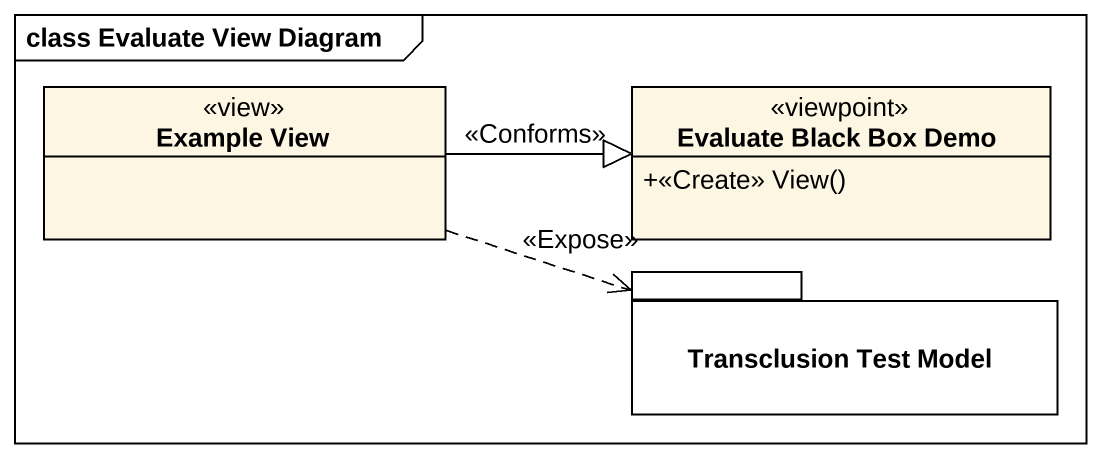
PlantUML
@startuml
mainframe class Evaluate View Diagram
hide circle
hide empty members
skinparam classAttributeIconSize 0
class "Example View" as Example_View <<view>>
class "Evaluate Black Box Demo" as Evaluate_Black_Box_Demo <<viewpoint>> {
  +<<Create>> View()
}
package "Transclusion Test Model" as Transclusion_Test_Model {
}
Example_View -right-|> Evaluate_Black_Box_Demo : <<Conforms>>
Example_View .right.> Transclusion_Test_Model : <<Expose>>
@enduml
